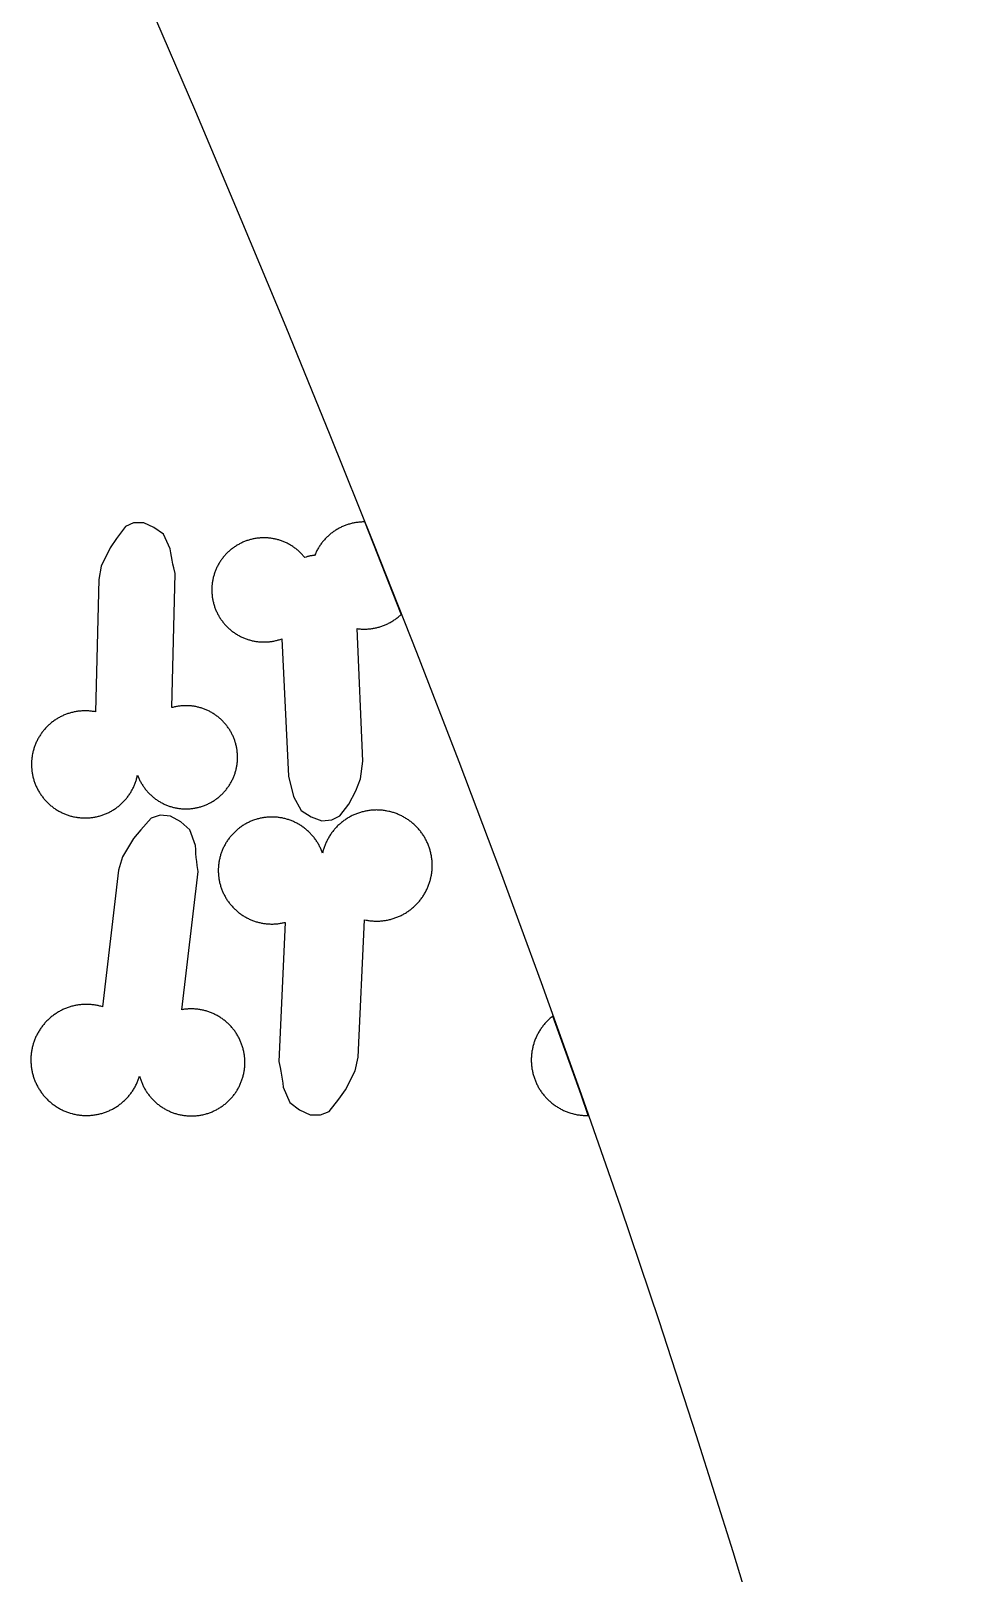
# Model space of a CAD drawing. Extents: x -246 to 246, y -104 to 199.
# Drawn here: x 223.17 to 245.52, y -67.24 to -30.25 of the extents above; entities that cross this region are included whole.
import ezdxf

# ---------------------------------------------------------------- set-up
doc = ezdxf.new("R2010")
doc.units = 0
doc.layers.add('Add_Red', color=1, linetype='Continuous')
doc.layers.add('Outline_Red', color=1, linetype='Continuous')

msp = doc.modelspace()

# ---------------------------------------------------------------- linework, layer by layer
at = {"layer": 'Add_Red'}
for points in [[(224.5, -49.125), (224.522, -49.124), (224.544, -49.123), (224.567, -49.121), (224.589, -49.12), (224.611, -49.117), (224.634, -49.115), (224.656, -49.111), (224.678, -49.108), (224.7, -49.104), (224.722, -49.1), (224.744, -49.095), (224.766, -49.09), (224.788, -49.085), (224.809, -49.079), (224.831, -49.073), (224.852, -49.066), (224.874, -49.059), (224.895, -49.052), (224.916, -49.045), (224.937, -49.037), (224.958, -49.028), (224.978, -49.019), (224.999, -49.01), (225.019, -49.001), (225.039, -48.991), (225.059, -48.981), (225.079, -48.971), (225.099, -48.96), (225.118, -48.949), (225.137, -48.937), (225.156, -48.925), (225.175, -48.913), (225.194, -48.9), (225.212, -48.888), (225.23, -48.874), (225.248, -48.861), (225.266, -48.847), (225.283, -48.833), (225.3, -48.819), (225.317, -48.804), (225.334, -48.789), (225.351, -48.774), (225.367, -48.758), (225.383, -48.742), (225.398, -48.726), (225.413, -48.71), (225.428, -48.693), (225.443, -48.676), (225.458, -48.659), (225.472, -48.642), (225.486, -48.624), (225.499, -48.606), (225.512, -48.588), (225.525, -48.57), (225.538, -48.551), (225.55, -48.533), (225.562, -48.514), (225.573, -48.494), (225.585, -48.475), (225.596, -48.455), (225.606, -48.436), (225.616, -48.416), (225.626, -48.396), (225.636, -48.375), (225.645, -48.355), (225.654, -48.334), (225.662, -48.313), (225.67, -48.293), (225.678, -48.271), (225.685, -48.25), (225.692, -48.229), (225.699, -48.208), (225.705, -48.186), (225.711, -48.164), (225.716, -48.143), (225.721, -48.121), (225.726, -48.099), (225.739, -48.134), (225.748, -48.154), (225.756, -48.173), (225.765, -48.193), (225.775, -48.213), (225.784, -48.232), (225.794, -48.251), (225.804, -48.27), (225.815, -48.289), (225.826, -48.307), (225.837, -48.326), (225.849, -48.344), (225.861, -48.362), (225.873, -48.38), (225.886, -48.397), (225.898, -48.415), (225.912, -48.432), (225.925, -48.449), (225.939, -48.465), (225.953, -48.482), (225.967, -48.498), (225.982, -48.514), (225.996, -48.53), (226.012, -48.545), (226.027, -48.56), (226.043, -48.575), (226.059, -48.59), (226.075, -48.604), (226.091, -48.618), (226.108, -48.632), (226.125, -48.645), (226.142, -48.658), (226.159, -48.671), (226.177, -48.684), (226.195, -48.696), (226.213, -48.708), (226.231, -48.719), (226.249, -48.731), (226.268, -48.742), (226.287, -48.752), (226.306, -48.762), (226.325, -48.772), (226.344, -48.782), (226.364, -48.791), (226.383, -48.8), (226.403, -48.809), (226.423, -48.817), (226.443, -48.825), (226.463, -48.833), (226.484, -48.84), (226.504, -48.847), (226.525, -48.853), (226.545, -48.859), (226.566, -48.865), (226.587, -48.871), (226.608, -48.876), (226.629, -48.88), (226.65, -48.885), (226.672, -48.888), (226.693, -48.892), (226.714, -48.895), (226.736, -48.898), (226.757, -48.9), (226.779, -48.903), (226.8, -48.904), (226.822, -48.906), (226.843, -48.907), (226.865, -48.907), (226.886, -48.907), (226.924, -48.907), (226.945, -48.906), (226.967, -48.905), (226.988, -48.903), (227.01, -48.901), (227.031, -48.899), (227.053, -48.896), (227.074, -48.893), (227.096, -48.889), (227.117, -48.886), (227.138, -48.881), (227.159, -48.877), (227.18, -48.872), (227.201, -48.867), (227.222, -48.861), (227.243, -48.855), (227.263, -48.848), (227.284, -48.842), (227.309, -48.833), (227.33, -48.825), (227.35, -48.817), (227.37, -48.809), (227.39, -48.8), (227.409, -48.791), (227.429, -48.782), (227.448, -48.772), (227.467, -48.762), (227.486, -48.752), (227.505, -48.742), (227.524, -48.731), (227.542, -48.719), (227.56, -48.708), (227.578, -48.696), (227.596, -48.684), (227.613, -48.671), (227.631, -48.658), (227.648, -48.645), (227.665, -48.632), (227.682, -48.618), (227.698, -48.604), (227.714, -48.59), (227.73, -48.575), (227.746, -48.56), (227.761, -48.545), (227.776, -48.53), (227.791, -48.514), (227.806, -48.498), (227.82, -48.482), (227.834, -48.465), (227.848, -48.449), (227.861, -48.432), (227.874, -48.415), (227.887, -48.397), (227.9, -48.38), (227.912, -48.362), (227.924, -48.344), (227.935, -48.326), (227.947, -48.307), (227.958, -48.289), (227.968, -48.27), (227.979, -48.251), (227.989, -48.232), (227.998, -48.213), (228.008, -48.193), (228.016, -48.173), (228.025, -48.154), (228.033, -48.134), (228.041, -48.114), (228.049, -48.093), (228.056, -48.073), (228.063, -48.053), (228.069, -48.032), (228.076, -48.011), (228.081, -47.99), (228.087, -47.97), (228.092, -47.949), (228.096, -47.927), (228.101, -47.906), (228.105, -47.885), (228.108, -47.864), (228.111, -47.842), (228.114, -47.821), (228.117, -47.8), (228.119, -47.778), (228.12, -47.757), (228.122, -47.735), (228.123, -47.713), (228.123, -47.692), (228.123, -47.67), (228.123, -47.644), (228.123, -47.623), (228.122, -47.601), (228.12, -47.58), (228.118, -47.558), (228.116, -47.537), (228.114, -47.515), (228.111, -47.494), (228.108, -47.473), (228.104, -47.451), (228.1, -47.43), (228.096, -47.409), (228.091, -47.388), (228.086, -47.367), (228.08, -47.346), (228.074, -47.325), (228.068, -47.305), (228.056, -47.267), (228.049, -47.247), (228.041, -47.227), (228.033, -47.207), (228.025, -47.187), (228.016, -47.167), (228.008, -47.147), (227.998, -47.128), (227.989, -47.109), (227.979, -47.089), (227.968, -47.071), (227.958, -47.052), (227.947, -47.033), (227.935, -47.015), (227.924, -46.997), (227.912, -46.978), (227.9, -46.961), (227.887, -46.943), (227.874, -46.926), (227.861, -46.909), (227.848, -46.892), (227.834, -46.875), (227.82, -46.859), (227.806, -46.843), (227.791, -46.827), (227.776, -46.811), (227.761, -46.796), (227.746, -46.78), (227.73, -46.766), (227.714, -46.751), (227.698, -46.737), (227.682, -46.723), (227.665, -46.709), (227.648, -46.695), (227.631, -46.682), (227.613, -46.669), (227.596, -46.657), (227.578, -46.645), (227.56, -46.633), (227.542, -46.621), (227.524, -46.61), (227.505, -46.599), (227.486, -46.588), (227.467, -46.578), (227.448, -46.568), (227.429, -46.558), (227.409, -46.549), (227.39, -46.54), (227.37, -46.532), (227.35, -46.523), (227.33, -46.515), (227.309, -46.508), (227.289, -46.501), (227.269, -46.494), (227.248, -46.487), (227.227, -46.481), (227.207, -46.475), (227.186, -46.47), (227.165, -46.465), (227.144, -46.46), (227.122, -46.456), (227.101, -46.452), (227.08, -46.448), (227.059, -46.445), (227.037, -46.442), (227.016, -46.44), (226.994, -46.438), (226.973, -46.436), (226.951, -46.435), (226.93, -46.434), (226.908, -46.433), (226.886, -46.433), (226.851, -46.434), (226.829, -46.435), (226.807, -46.436), (226.786, -46.437), (226.764, -46.439), (226.743, -46.442), (226.722, -46.444), (226.7, -46.447), (226.679, -46.451), (226.658, -46.455), (226.636, -46.459), (226.615, -46.463), (226.594, -46.468), (226.573, -46.473), (226.552, -46.479), (226.625, -43.26), (226.593, -43.126), (226.573, -43.035), (226.555, -42.945), (226.538, -42.854), (226.523, -42.763), (226.51, -42.672), (226.348, -42.322), (226.12, -42.158), (225.873, -42.046), (225.63, -42.048), (225.435, -42.136), (225.22, -42.426), (225.066, -42.645), (224.854, -43.086), (224.796, -43.404), (224.72, -46.582), (224.691, -46.576), (224.669, -46.573), (224.647, -46.569), (224.624, -46.566), (224.602, -46.564), (224.58, -46.562), (224.557, -46.56), (224.535, -46.559), (224.513, -46.558), (224.49, -46.557), (224.468, -46.557), (224.432, -46.557), (224.41, -46.558), (224.387, -46.559), (224.365, -46.561), (224.343, -46.563), (224.32, -46.565), (224.298, -46.568), (224.276, -46.571), (224.254, -46.575), (224.232, -46.579), (224.21, -46.583), (224.188, -46.588), (224.166, -46.593), (224.144, -46.598), (224.122, -46.604), (224.101, -46.61), (224.08, -46.617), (224.058, -46.624), (224.037, -46.631), (224.016, -46.639), (223.995, -46.647), (223.974, -46.655), (223.954, -46.664), (223.933, -46.673), (223.913, -46.683), (223.893, -46.693), (223.873, -46.703), (223.853, -46.713), (223.833, -46.724), (223.814, -46.736), (223.795, -46.747), (223.776, -46.759), (223.757, -46.771), (223.739, -46.784), (223.72, -46.797), (223.702, -46.81), (223.684, -46.824), (223.667, -46.837), (223.649, -46.851), (223.632, -46.866), (223.615, -46.881), (223.599, -46.896), (223.582, -46.911), (223.566, -46.927), (223.55, -46.942), (223.535, -46.959), (223.519, -46.975), (223.504, -46.992), (223.49, -47.009), (223.475, -47.026), (223.461, -47.043), (223.448, -47.061), (223.434, -47.079), (223.421, -47.097), (223.408, -47.115), (223.396, -47.134), (223.383, -47.153), (223.372, -47.172), (223.36, -47.191), (223.349, -47.211), (223.338, -47.23), (223.328, -47.25), (223.317, -47.27), (223.308, -47.29), (223.298, -47.31), (223.289, -47.331), (223.28, -47.352), (223.272, -47.372), (223.264, -47.393), (223.256, -47.414), (223.249, -47.436), (223.242, -47.457), (223.236, -47.478), (223.23, -47.5), (223.224, -47.522), (223.219, -47.543), (223.214, -47.565), (223.209, -47.587), (223.203, -47.618), (223.199, -47.64), (223.196, -47.662), (223.193, -47.685), (223.191, -47.707), (223.188, -47.729), (223.187, -47.751), (223.185, -47.774), (223.184, -47.796), (223.184, -47.819), (223.184, -47.841), (223.184, -47.875), (223.185, -47.897), (223.186, -47.92), (223.188, -47.942), (223.189, -47.964), (223.192, -47.987), (223.195, -48.009), (223.198, -48.031), (223.201, -48.053), (223.205, -48.075), (223.209, -48.097), (223.214, -48.119), (223.219, -48.141), (223.225, -48.163), (223.23, -48.184), (223.236, -48.206), (223.243, -48.227), (223.25, -48.249), (223.257, -48.27), (223.265, -48.291), (223.273, -48.312), (223.281, -48.333), (223.29, -48.353), (223.299, -48.374), (223.309, -48.394), (223.319, -48.414), (223.329, -48.434), (223.339, -48.454), (223.35, -48.474), (223.361, -48.493), (223.373, -48.512), (223.385, -48.531), (223.397, -48.55), (223.41, -48.569), (223.422, -48.587), (223.436, -48.605), (223.449, -48.623), (223.463, -48.641), (223.477, -48.658), (223.491, -48.675), (223.506, -48.692), (223.521, -48.709), (223.536, -48.725), (223.552, -48.741), (223.568, -48.757), (223.584, -48.773), (223.6, -48.788), (223.617, -48.803), (223.634, -48.818), (223.651, -48.832), (223.668, -48.846), (223.686, -48.86), (223.704, -48.874), (223.722, -48.887), (223.741, -48.9), (223.759, -48.912), (223.778, -48.924), (223.797, -48.936), (223.816, -48.948), (223.836, -48.959), (223.855, -48.97), (223.875, -48.98), (223.895, -48.99), (223.915, -49), (223.935, -49.01), (223.956, -49.019), (223.977, -49.028), (223.997, -49.036), (224.018, -49.044), (224.039, -49.052), (224.06, -49.059), (224.082, -49.066), (224.103, -49.072), (224.125, -49.079), (224.146, -49.084), (224.168, -49.09), (224.19, -49.095), (224.212, -49.1), (224.245, -49.106), (224.267, -49.109), (224.289, -49.113), (224.311, -49.116), (224.334, -49.118), (224.356, -49.12), (224.378, -49.122), (224.401, -49.124), (224.423, -49.125), (224.445, -49.125), (224.468, -49.125), (224.5, -49.125)], [(230.385, -49.174), (230.574, -49.074), (230.794, -48.793), (230.962, -48.477), (231.07, -48.189), (231.128, -47.765), (230.995, -44.585), (231.017, -44.588), (231.04, -44.591), (231.062, -44.593), (231.084, -44.594), (231.107, -44.595), (231.129, -44.596), (231.164, -44.597), (231.186, -44.596), (231.208, -44.596), (231.231, -44.595), (231.253, -44.593), (231.276, -44.592), (231.298, -44.59), (231.32, -44.587), (231.342, -44.584), (231.365, -44.581), (231.387, -44.577), (231.409, -44.573), (231.431, -44.568), (231.453, -44.564), (231.475, -44.558), (231.496, -44.553), (231.518, -44.547), (231.539, -44.54), (231.561, -44.534), (231.582, -44.527), (231.603, -44.519), (231.624, -44.511), (231.645, -44.503), (231.666, -44.494), (231.686, -44.485), (231.707, -44.476), (231.727, -44.466), (231.747, -44.456), (231.767, -44.446), (231.787, -44.435), (231.806, -44.424), (231.826, -44.413), (231.845, -44.401), (231.864, -44.389), (231.882, -44.377), (231.901, -44.364), (231.919, -44.351), (231.937, -44.338), (231.955, -44.324), (231.973, -44.31), (231.99, -44.296), (232.007, -44.281), (232.024, -44.266), (232.04, -44.251), (232.051, -44.241), (231.384, -42.55), (231.173, -42.025), (231.164, -42.025), (231.141, -42.026), (231.119, -42.026), (231.096, -42.027), (231.074, -42.029), (231.052, -42.03), (231.029, -42.032), (231.007, -42.035), (230.985, -42.038), (230.962, -42.041), (230.94, -42.045), (230.918, -42.049), (230.896, -42.053), (230.874, -42.058), (230.853, -42.064), (230.831, -42.069), (230.809, -42.075), (230.788, -42.082), (230.766, -42.088), (230.745, -42.095), (230.724, -42.103), (230.703, -42.111), (230.682, -42.119), (230.661, -42.128), (230.641, -42.137), (230.62, -42.146), (230.6, -42.155), (230.58, -42.166), (230.56, -42.176), (230.54, -42.187), (230.521, -42.198), (230.501, -42.209), (230.482, -42.221), (230.463, -42.233), (230.445, -42.245), (230.426, -42.258), (230.408, -42.271), (230.39, -42.284), (230.372, -42.298), (230.354, -42.312), (230.337, -42.326), (230.32, -42.341), (230.303, -42.356), (230.287, -42.371), (230.27, -42.386), (230.254, -42.402), (230.239, -42.418), (230.223, -42.434), (230.208, -42.451), (230.193, -42.468), (230.179, -42.485), (230.164, -42.502), (230.15, -42.519), (230.137, -42.537), (230.123, -42.555), (230.11, -42.574), (230.098, -42.592), (230.085, -42.611), (230.073, -42.63), (230.062, -42.649), (230.05, -42.668), (230.039, -42.688), (230.028, -42.707), (230.018, -42.727), (230.008, -42.747), (229.998, -42.768), (229.989, -42.788), (229.973, -42.827), (229.955, -42.829), (229.938, -42.831), (229.92, -42.833), (229.903, -42.836), (229.886, -42.839), (229.869, -42.842), (229.852, -42.846), (229.835, -42.849), (229.818, -42.854), (229.801, -42.858), (229.784, -42.863), (229.767, -42.868), (229.735, -42.879), (229.721, -42.862), (229.707, -42.845), (229.693, -42.828), (229.678, -42.812), (229.663, -42.796), (229.648, -42.781), (229.633, -42.765), (229.617, -42.75), (229.601, -42.735), (229.585, -42.721), (229.569, -42.706), (229.552, -42.692), (229.535, -42.678), (229.518, -42.665), (229.5, -42.652), (229.483, -42.639), (229.465, -42.627), (229.447, -42.614), (229.428, -42.602), (229.41, -42.591), (229.391, -42.58), (229.372, -42.569), (229.353, -42.558), (229.334, -42.548), (229.315, -42.538), (229.295, -42.528), (229.275, -42.519), (229.255, -42.51), (229.235, -42.502), (229.215, -42.494), (229.195, -42.486), (229.174, -42.478), (229.154, -42.471), (229.133, -42.464), (229.112, -42.458), (229.091, -42.452), (229.07, -42.446), (229.049, -42.441), (229.028, -42.436), (229.006, -42.432), (228.985, -42.427), (228.963, -42.424), (228.942, -42.42), (228.92, -42.417), (228.899, -42.414), (228.877, -42.412), (228.855, -42.41), (228.834, -42.409), (228.812, -42.408), (228.79, -42.407), (228.756, -42.406), (228.735, -42.407), (228.713, -42.407), (228.691, -42.408), (228.669, -42.409), (228.648, -42.411), (228.626, -42.413), (228.604, -42.416), (228.583, -42.418), (228.561, -42.422), (228.539, -42.425), (228.518, -42.429), (228.497, -42.434), (228.475, -42.438), (228.454, -42.443), (228.433, -42.449), (228.412, -42.455), (228.391, -42.461), (228.37, -42.467), (228.35, -42.474), (228.329, -42.482), (228.309, -42.489), (228.288, -42.497), (228.268, -42.506), (228.248, -42.514), (228.228, -42.523), (228.209, -42.533), (228.189, -42.542), (228.17, -42.553), (228.151, -42.563), (228.132, -42.574), (228.113, -42.585), (228.089, -42.599), (228.071, -42.611), (228.053, -42.623), (228.035, -42.636), (228.017, -42.648), (228, -42.662), (227.982, -42.675), (227.965, -42.689), (227.949, -42.702), (227.932, -42.717), (227.916, -42.731), (227.9, -42.746), (227.884, -42.761), (227.869, -42.777), (227.854, -42.792), (227.839, -42.808), (227.824, -42.824), (227.81, -42.841), (227.795, -42.857), (227.782, -42.874), (227.768, -42.891), (227.755, -42.909), (227.742, -42.926), (227.73, -42.944), (227.717, -42.962), (227.705, -42.98), (227.694, -42.999), (227.682, -43.017), (227.671, -43.036), (227.661, -43.055), (227.65, -43.074), (227.64, -43.094), (227.631, -43.113), (227.622, -43.133), (227.613, -43.153), (227.604, -43.173), (227.596, -43.193), (227.588, -43.214), (227.58, -43.234), (227.573, -43.255), (227.566, -43.275), (227.56, -43.296), (227.554, -43.317), (227.548, -43.338), (227.543, -43.359), (227.538, -43.381), (227.533, -43.402), (227.529, -43.423), (227.525, -43.445), (227.521, -43.466), (227.518, -43.488), (227.516, -43.509), (227.513, -43.531), (227.511, -43.553), (227.51, -43.575), (227.508, -43.596), (227.508, -43.618), (227.507, -43.656), (227.507, -43.678), (227.508, -43.699), (227.509, -43.721), (227.51, -43.743), (227.512, -43.765), (227.514, -43.786), (227.516, -43.808), (227.519, -43.83), (227.522, -43.851), (227.526, -43.873), (227.53, -43.894), (227.534, -43.916), (227.539, -43.937), (227.544, -43.958), (227.55, -43.979), (227.555, -44), (227.562, -44.021), (227.568, -44.042), (227.575, -44.063), (227.582, -44.083), (227.59, -44.104), (227.598, -44.124), (227.606, -44.144), (227.615, -44.164), (227.624, -44.184), (227.634, -44.205), (227.644, -44.225), (227.654, -44.244), (227.665, -44.263), (227.675, -44.282), (227.686, -44.301), (227.698, -44.319), (227.71, -44.338), (227.722, -44.356), (227.734, -44.374), (227.747, -44.392), (227.76, -44.409), (227.773, -44.426), (227.787, -44.444), (227.8, -44.46), (227.815, -44.477), (227.829, -44.493), (227.844, -44.509), (227.859, -44.525), (227.874, -44.541), (227.89, -44.556), (227.906, -44.571), (227.922, -44.586), (227.938, -44.6), (227.955, -44.614), (227.972, -44.628), (227.989, -44.642), (228.006, -44.655), (228.024, -44.668), (228.041, -44.68), (228.059, -44.693), (228.077, -44.705), (228.096, -44.716), (228.115, -44.728), (228.133, -44.739), (228.152, -44.749), (228.171, -44.76), (228.191, -44.77), (228.21, -44.78), (228.23, -44.789), (228.25, -44.798), (228.27, -44.807), (228.29, -44.815), (228.31, -44.823), (228.331, -44.831), (228.351, -44.838), (228.372, -44.845), (228.393, -44.851), (228.414, -44.857), (228.435, -44.863), (228.456, -44.869), (228.477, -44.874), (228.498, -44.878), (228.52, -44.883), (228.541, -44.887), (228.563, -44.89), (228.584, -44.893), (228.606, -44.896), (228.628, -44.899), (228.649, -44.901), (228.671, -44.902), (228.693, -44.904), (228.715, -44.905), (228.756, -44.905), (228.778, -44.905), (228.8, -44.904), (228.822, -44.904), (228.844, -44.902), (228.865, -44.901), (228.887, -44.898), (228.909, -44.896), (228.93, -44.893), (228.952, -44.89), (228.973, -44.886), (228.995, -44.882), (229.016, -44.878), (229.038, -44.873), (229.059, -44.868), (229.08, -44.863), (229.101, -44.857), (229.122, -44.851), (229.143, -44.844), (229.182, -44.831), (229.345, -48.121), (229.464, -48.609), (229.649, -48.947), (229.888, -49.097), (230.142, -49.193), (230.385, -49.174)], [(227.046, -56.273), (227.068, -56.272), (227.091, -56.271), (227.113, -56.27), (227.135, -56.268), (227.158, -56.266), (227.18, -56.263), (227.202, -56.26), (227.224, -56.256), (227.246, -56.253), (227.268, -56.248), (227.29, -56.244), (227.312, -56.239), (227.348, -56.23), (227.37, -56.224), (227.391, -56.217), (227.413, -56.211), (227.434, -56.203), (227.455, -56.196), (227.476, -56.188), (227.497, -56.18), (227.518, -56.171), (227.538, -56.162), (227.559, -56.153), (227.579, -56.143), (227.599, -56.133), (227.619, -56.123), (227.638, -56.112), (227.658, -56.101), (227.677, -56.09), (227.696, -56.078), (227.715, -56.066), (227.734, -56.054), (227.752, -56.041), (227.771, -56.028), (227.789, -56.015), (227.806, -56.001), (227.824, -55.987), (227.841, -55.973), (227.858, -55.959), (227.875, -55.944), (227.891, -55.929), (227.908, -55.913), (227.924, -55.897), (227.939, -55.881), (227.955, -55.865), (227.97, -55.849), (227.985, -55.832), (227.999, -55.815), (228.014, -55.798), (228.028, -55.78), (228.041, -55.762), (228.055, -55.744), (228.068, -55.726), (228.08, -55.708), (228.093, -55.689), (228.105, -55.67), (228.116, -55.651), (228.128, -55.632), (228.139, -55.612), (228.149, -55.592), (228.16, -55.573), (228.17, -55.552), (228.179, -55.532), (228.189, -55.512), (228.198, -55.491), (228.206, -55.471), (228.214, -55.45), (228.222, -55.429), (228.23, -55.408), (228.237, -55.386), (228.244, -55.365), (228.25, -55.344), (228.256, -55.322), (228.262, -55.3), (228.267, -55.279), (228.272, -55.257), (228.276, -55.235), (228.28, -55.213), (228.284, -55.191), (228.287, -55.168), (228.29, -55.146), (228.293, -55.124), (228.295, -55.102), (228.297, -55.079), (228.298, -55.057), (228.299, -55.035), (228.299, -55.012), (228.3, -54.99), (228.299, -54.949), (228.298, -54.927), (228.297, -54.905), (228.295, -54.882), (228.293, -54.86), (228.291, -54.838), (228.288, -54.816), (228.285, -54.793), (228.281, -54.771), (228.277, -54.749), (228.273, -54.727), (228.267, -54.701), (228.262, -54.679), (228.256, -54.658), (228.25, -54.636), (228.244, -54.614), (228.237, -54.593), (228.23, -54.572), (228.222, -54.551), (228.214, -54.53), (228.206, -54.509), (228.198, -54.488), (228.189, -54.468), (228.179, -54.447), (228.17, -54.427), (228.16, -54.407), (228.149, -54.387), (228.139, -54.367), (228.128, -54.348), (228.116, -54.329), (228.105, -54.31), (228.093, -54.291), (228.08, -54.272), (228.068, -54.253), (228.055, -54.235), (228.041, -54.217), (228.028, -54.199), (228.014, -54.182), (227.999, -54.165), (227.985, -54.148), (227.97, -54.131), (227.955, -54.114), (227.939, -54.098), (227.924, -54.082), (227.908, -54.066), (227.891, -54.051), (227.875, -54.036), (227.858, -54.021), (227.841, -54.006), (227.824, -53.992), (227.806, -53.978), (227.789, -53.965), (227.771, -53.951), (227.752, -53.938), (227.734, -53.926), (227.715, -53.913), (227.696, -53.901), (227.677, -53.889), (227.658, -53.878), (227.638, -53.867), (227.619, -53.856), (227.599, -53.846), (227.579, -53.836), (227.559, -53.826), (227.538, -53.817), (227.518, -53.808), (227.497, -53.8), (227.476, -53.791), (227.455, -53.784), (227.434, -53.776), (227.413, -53.769), (227.391, -53.762), (227.37, -53.756), (227.348, -53.75), (227.327, -53.744), (227.305, -53.739), (227.283, -53.734), (227.261, -53.73), (227.239, -53.726), (227.217, -53.722), (227.195, -53.719), (227.172, -53.716), (227.15, -53.713), (227.128, -53.711), (227.106, -53.709), (227.083, -53.708), (227.061, -53.707), (227.038, -53.706), (227.016, -53.706), (226.988, -53.706), (226.965, -53.707), (226.943, -53.708), (226.921, -53.71), (226.898, -53.712), (226.876, -53.714), (226.854, -53.716), (226.832, -53.719), (226.809, -53.723), (226.787, -53.727), (227.177, -50.408), (227.156, -50.266), (227.145, -50.171), (227.135, -50.076), (227.126, -49.98), (227.12, -49.885), (227.115, -49.789), (226.982, -49.413), (226.762, -49.22), (226.518, -49.08), (226.266, -49.059), (226.056, -49.13), (225.806, -49.409), (225.626, -49.621), (225.364, -50.055), (225.273, -50.378), (224.884, -53.654), (224.846, -53.643), (224.823, -53.637), (224.801, -53.632), (224.778, -53.627), (224.755, -53.622), (224.732, -53.618), (224.709, -53.614), (224.686, -53.611), (224.663, -53.607), (224.64, -53.605), (224.617, -53.603), (224.594, -53.601), (224.571, -53.599), (224.547, -53.598), (224.524, -53.598), (224.501, -53.598), (224.473, -53.598), (224.45, -53.599), (224.426, -53.6), (224.403, -53.601), (224.38, -53.603), (224.357, -53.605), (224.334, -53.608), (224.311, -53.611), (224.288, -53.615), (224.265, -53.619), (224.242, -53.623), (224.219, -53.628), (224.196, -53.633), (224.174, -53.638), (224.151, -53.644), (224.129, -53.65), (224.107, -53.657), (224.084, -53.664), (224.062, -53.672), (224.041, -53.68), (224.019, -53.688), (223.997, -53.696), (223.976, -53.705), (223.954, -53.715), (223.933, -53.724), (223.912, -53.734), (223.892, -53.745), (223.871, -53.756), (223.851, -53.767), (223.83, -53.778), (223.81, -53.79), (223.791, -53.803), (223.771, -53.815), (223.752, -53.828), (223.733, -53.841), (223.714, -53.855), (223.695, -53.869), (223.677, -53.883), (223.658, -53.898), (223.641, -53.912), (223.623, -53.928), (223.606, -53.943), (223.588, -53.959), (223.572, -53.975), (223.555, -53.991), (223.539, -54.008), (223.523, -54.025), (223.507, -54.042), (223.492, -54.059), (223.477, -54.077), (223.462, -54.095), (223.448, -54.113), (223.434, -54.132), (223.42, -54.151), (223.406, -54.17), (223.393, -54.189), (223.381, -54.208), (223.368, -54.228), (223.356, -54.248), (223.344, -54.268), (223.333, -54.288), (223.322, -54.309), (223.311, -54.329), (223.301, -54.35), (223.291, -54.371), (223.281, -54.392), (223.272, -54.414), (223.263, -54.435), (223.255, -54.457), (223.247, -54.479), (223.239, -54.501), (223.232, -54.523), (223.225, -54.545), (223.214, -54.585), (223.208, -54.608), (223.202, -54.63), (223.197, -54.653), (223.193, -54.676), (223.188, -54.699), (223.185, -54.722), (223.181, -54.745), (223.178, -54.768), (223.175, -54.791), (223.173, -54.814), (223.171, -54.837), (223.17, -54.86), (223.169, -54.884), (223.168, -54.907), (223.168, -54.93), (223.168, -54.956), (223.169, -54.979), (223.17, -55.003), (223.172, -55.026), (223.173, -55.049), (223.176, -55.072), (223.178, -55.095), (223.181, -55.118), (223.185, -55.141), (223.189, -55.164), (223.193, -55.187), (223.198, -55.21), (223.203, -55.233), (223.208, -55.255), (223.214, -55.278), (223.22, -55.3), (223.227, -55.322), (223.234, -55.344), (223.242, -55.367), (223.249, -55.388), (223.258, -55.41), (223.266, -55.432), (223.275, -55.453), (223.284, -55.475), (223.294, -55.496), (223.304, -55.517), (223.315, -55.538), (223.325, -55.558), (223.336, -55.579), (223.348, -55.599), (223.36, -55.619), (223.372, -55.639), (223.385, -55.658), (223.397, -55.678), (223.411, -55.697), (223.424, -55.716), (223.438, -55.734), (223.452, -55.753), (223.467, -55.771), (223.482, -55.789), (223.497, -55.806), (223.512, -55.824), (223.528, -55.841), (223.544, -55.858), (223.56, -55.874), (223.577, -55.891), (223.594, -55.907), (223.611, -55.922), (223.628, -55.938), (223.646, -55.953), (223.664, -55.967), (223.682, -55.982), (223.701, -55.996), (223.72, -56.01), (223.739, -56.023), (223.758, -56.036), (223.777, -56.049), (223.797, -56.062), (223.817, -56.074), (223.837, -56.086), (223.857, -56.097), (223.877, -56.108), (223.898, -56.119), (223.919, -56.129), (223.94, -56.139), (223.961, -56.149), (223.982, -56.158), (224.004, -56.167), (224.026, -56.175), (224.047, -56.183), (224.069, -56.191), (224.091, -56.198), (224.114, -56.205), (224.156, -56.217), (224.178, -56.223), (224.201, -56.229), (224.224, -56.234), (224.246, -56.238), (224.269, -56.243), (224.292, -56.246), (224.315, -56.25), (224.338, -56.253), (224.361, -56.256), (224.385, -56.258), (224.408, -56.26), (224.431, -56.261), (224.454, -56.262), (224.478, -56.263), (224.501, -56.263), (224.525, -56.263), (224.548, -56.262), (224.571, -56.261), (224.594, -56.26), (224.617, -56.258), (224.641, -56.255), (224.664, -56.253), (224.687, -56.25), (224.71, -56.246), (224.733, -56.242), (224.756, -56.238), (224.778, -56.234), (224.801, -56.229), (224.824, -56.223), (224.846, -56.217), (224.869, -56.211), (224.891, -56.204), (224.913, -56.197), (224.935, -56.19), (224.957, -56.182), (224.979, -56.174), (225, -56.166), (225.022, -56.157), (225.043, -56.147), (225.064, -56.138), (225.085, -56.128), (225.106, -56.117), (225.127, -56.107), (225.147, -56.095), (225.168, -56.084), (225.188, -56.072), (225.207, -56.06), (225.227, -56.048), (225.246, -56.035), (225.266, -56.022), (225.285, -56.008), (225.303, -55.994), (225.322, -55.98), (225.34, -55.966), (225.358, -55.951), (225.375, -55.936), (225.393, -55.92), (225.41, -55.904), (225.427, -55.888), (225.443, -55.872), (225.46, -55.856), (225.476, -55.839), (225.491, -55.822), (225.507, -55.804), (225.522, -55.786), (225.537, -55.768), (225.551, -55.75), (225.565, -55.732), (225.579, -55.713), (225.593, -55.694), (225.606, -55.675), (225.619, -55.656), (225.631, -55.636), (225.643, -55.616), (225.655, -55.596), (225.667, -55.576), (225.678, -55.555), (225.688, -55.535), (225.699, -55.514), (225.709, -55.493), (225.718, -55.472), (225.728, -55.45), (225.737, -55.429), (225.745, -55.407), (225.753, -55.385), (225.761, -55.364), (225.768, -55.342), (225.775, -55.319), (225.782, -55.344), (225.788, -55.365), (225.795, -55.386), (225.802, -55.408), (225.81, -55.429), (225.818, -55.45), (225.826, -55.471), (225.834, -55.491), (225.843, -55.512), (225.853, -55.532), (225.862, -55.552), (225.872, -55.573), (225.883, -55.592), (225.893, -55.612), (225.904, -55.632), (225.916, -55.651), (225.927, -55.67), (225.939, -55.689), (225.952, -55.708), (225.964, -55.726), (225.977, -55.744), (225.991, -55.762), (226.004, -55.78), (226.018, -55.798), (226.033, -55.815), (226.047, -55.832), (226.062, -55.849), (226.077, -55.865), (226.093, -55.881), (226.108, -55.897), (226.124, -55.913), (226.141, -55.929), (226.157, -55.944), (226.174, -55.959), (226.191, -55.973), (226.208, -55.987), (226.226, -56.001), (226.243, -56.015), (226.261, -56.028), (226.28, -56.041), (226.298, -56.054), (226.317, -56.066), (226.336, -56.078), (226.355, -56.09), (226.374, -56.101), (226.394, -56.112), (226.413, -56.123), (226.433, -56.133), (226.453, -56.143), (226.473, -56.153), (226.494, -56.162), (226.514, -56.171), (226.535, -56.18), (226.556, -56.188), (226.577, -56.196), (226.598, -56.203), (226.619, -56.211), (226.641, -56.217), (226.662, -56.224), (226.684, -56.23), (226.705, -56.235), (226.727, -56.24), (226.749, -56.245), (226.771, -56.25), (226.793, -56.254), (226.815, -56.258), (226.837, -56.261), (226.86, -56.264), (226.882, -56.266), (226.904, -56.269), (226.926, -56.27), (226.949, -56.272), (226.971, -56.273), (226.994, -56.273), (227.016, -56.273), (227.046, -56.273)], [(230.32, -56.163), (230.55, -55.867), (230.715, -55.643), (230.945, -55.191), (231.013, -54.863), (231.168, -51.567), (231.205, -51.575), (231.228, -51.579), (231.251, -51.583), (231.274, -51.587), (231.297, -51.59), (231.32, -51.592), (231.343, -51.595), (231.366, -51.596), (231.39, -51.598), (231.413, -51.599), (231.436, -51.6), (231.459, -51.6), (231.489, -51.599), (231.512, -51.599), (231.536, -51.598), (231.559, -51.596), (231.582, -51.594), (231.605, -51.592), (231.628, -51.589), (231.651, -51.586), (231.674, -51.582), (231.697, -51.578), (231.72, -51.574), (231.743, -51.569), (231.765, -51.564), (231.788, -51.559), (231.811, -51.553), (231.833, -51.546), (231.855, -51.54), (231.877, -51.532), (231.899, -51.525), (231.921, -51.517), (231.943, -51.509), (231.965, -51.5), (231.986, -51.491), (232.007, -51.482), (232.028, -51.472), (232.049, -51.462), (232.07, -51.451), (232.091, -51.441), (232.111, -51.429), (232.131, -51.418), (232.151, -51.406), (232.171, -51.394), (232.191, -51.381), (232.21, -51.368), (232.229, -51.355), (232.248, -51.341), (232.267, -51.327), (232.285, -51.313), (232.303, -51.299), (232.321, -51.284), (232.339, -51.269), (232.356, -51.253), (232.373, -51.237), (232.39, -51.221), (232.406, -51.205), (232.423, -51.188), (232.438, -51.171), (232.454, -51.154), (232.469, -51.136), (232.484, -51.119), (232.499, -51.101), (232.514, -51.082), (232.528, -51.064), (232.541, -51.045), (232.555, -51.026), (232.568, -51.007), (232.581, -50.987), (232.593, -50.968), (232.605, -50.948), (232.617, -50.928), (232.628, -50.907), (232.639, -50.887), (232.65, -50.866), (232.66, -50.845), (232.67, -50.824), (232.679, -50.803), (232.689, -50.782), (232.697, -50.76), (232.706, -50.739), (232.714, -50.717), (232.722, -50.695), (232.729, -50.673), (232.736, -50.65), (232.742, -50.628), (232.748, -50.606), (232.754, -50.583), (232.759, -50.56), (232.768, -50.521), (232.772, -50.498), (232.776, -50.476), (232.779, -50.453), (232.782, -50.429), (232.785, -50.406), (232.787, -50.383), (232.789, -50.36), (232.79, -50.337), (232.791, -50.314), (232.792, -50.29), (232.792, -50.267), (232.792, -50.239), (232.791, -50.216), (232.79, -50.193), (232.788, -50.17), (232.787, -50.147), (232.784, -50.123), (232.782, -50.1), (232.778, -50.077), (232.775, -50.054), (232.771, -50.031), (232.767, -50.008), (232.762, -49.986), (232.757, -49.963), (232.751, -49.94), (232.745, -49.918), (232.739, -49.896), (232.732, -49.873), (232.725, -49.851), (232.718, -49.829), (232.71, -49.807), (232.702, -49.785), (232.693, -49.764), (232.684, -49.742), (232.675, -49.721), (232.665, -49.7), (232.655, -49.679), (232.645, -49.658), (232.634, -49.638), (232.623, -49.617), (232.611, -49.597), (232.599, -49.577), (232.587, -49.557), (232.575, -49.538), (232.562, -49.518), (232.548, -49.499), (232.535, -49.48), (232.521, -49.462), (232.507, -49.443), (232.492, -49.425), (232.477, -49.407), (232.462, -49.389), (232.447, -49.372), (232.431, -49.355), (232.415, -49.338), (232.399, -49.322), (232.382, -49.305), (232.365, -49.289), (232.348, -49.274), (232.33, -49.258), (232.313, -49.243), (232.295, -49.229), (232.276, -49.214), (232.258, -49.2), (232.239, -49.186), (232.22, -49.173), (232.201, -49.16), (232.181, -49.147), (232.162, -49.135), (232.142, -49.123), (232.122, -49.111), (232.102, -49.099), (232.081, -49.088), (232.06, -49.078), (232.04, -49.067), (232.019, -49.057), (231.997, -49.048), (231.976, -49.039), (231.954, -49.03), (231.933, -49.021), (231.911, -49.013), (231.889, -49.006), (231.867, -48.998), (231.845, -48.991), (231.822, -48.985), (231.8, -48.979), (231.777, -48.973), (231.755, -48.968), (231.714, -48.959), (231.691, -48.955), (231.668, -48.951), (231.645, -48.947), (231.622, -48.944), (231.599, -48.942), (231.576, -48.94), (231.552, -48.938), (231.529, -48.936), (231.506, -48.935), (231.483, -48.935), (231.459, -48.934), (231.434, -48.935), (231.411, -48.935), (231.387, -48.936), (231.364, -48.938), (231.341, -48.94), (231.318, -48.942), (231.295, -48.945), (231.272, -48.948), (231.249, -48.951), (231.226, -48.955), (231.203, -48.959), (231.18, -48.964), (231.157, -48.969), (231.135, -48.975), (231.112, -48.98), (231.09, -48.987), (231.068, -48.993), (231.045, -49), (231.023, -49.008), (231.001, -49.016), (230.98, -49.024), (230.958, -49.032), (230.937, -49.041), (230.915, -49.051), (230.894, -49.06), (230.873, -49.07), (230.852, -49.081), (230.832, -49.092), (230.811, -49.103), (230.791, -49.114), (230.771, -49.126), (230.751, -49.138), (230.732, -49.151), (230.712, -49.164), (230.693, -49.177), (230.674, -49.19), (230.655, -49.204), (230.637, -49.218), (230.619, -49.233), (230.601, -49.248), (230.583, -49.263), (230.566, -49.278), (230.549, -49.294), (230.532, -49.31), (230.515, -49.326), (230.499, -49.343), (230.483, -49.36), (230.467, -49.377), (230.452, -49.395), (230.437, -49.412), (230.422, -49.43), (230.408, -49.448), (230.394, -49.467), (230.38, -49.486), (230.366, -49.505), (230.353, -49.524), (230.34, -49.543), (230.328, -49.563), (230.316, -49.583), (230.304, -49.603), (230.293, -49.623), (230.282, -49.644), (230.271, -49.664), (230.261, -49.685), (230.251, -49.706), (230.241, -49.727), (230.232, -49.749), (230.223, -49.77), (230.214, -49.792), (230.206, -49.813), (230.199, -49.835), (230.191, -49.857), (230.184, -49.88), (230.178, -49.902), (230.172, -49.924), (230.166, -49.947), (230.16, -49.97), (230.153, -49.947), (230.145, -49.927), (230.136, -49.906), (230.128, -49.885), (230.119, -49.864), (230.11, -49.844), (230.1, -49.824), (230.09, -49.804), (230.08, -49.784), (230.069, -49.764), (230.058, -49.745), (230.047, -49.725), (230.035, -49.706), (230.023, -49.687), (230.01, -49.669), (229.998, -49.65), (229.985, -49.632), (229.971, -49.614), (229.958, -49.596), (229.944, -49.579), (229.93, -49.561), (229.915, -49.544), (229.9, -49.528), (229.885, -49.511), (229.87, -49.495), (229.854, -49.479), (229.838, -49.463), (229.822, -49.448), (229.805, -49.433), (229.788, -49.418), (229.771, -49.403), (229.754, -49.389), (229.737, -49.375), (229.719, -49.361), (229.701, -49.348), (229.683, -49.335), (229.664, -49.322), (229.645, -49.31), (229.627, -49.298), (229.607, -49.286), (229.588, -49.275), (229.569, -49.264), (229.549, -49.253), (229.529, -49.243), (229.509, -49.233), (229.489, -49.223), (229.468, -49.214), (229.448, -49.205), (229.427, -49.196), (229.406, -49.188), (229.385, -49.18), (229.364, -49.173), (229.343, -49.166), (229.322, -49.159), (229.3, -49.153), (229.279, -49.147), (229.257, -49.141), (229.235, -49.136), (229.213, -49.131), (229.191, -49.126), (229.169, -49.122), (229.147, -49.119), (229.125, -49.115), (229.103, -49.112), (229.08, -49.11), (229.058, -49.108), (229.036, -49.106), (229.013, -49.105), (228.991, -49.104), (228.969, -49.103), (228.946, -49.103), (228.915, -49.103), (228.892, -49.104), (228.87, -49.105), (228.847, -49.107), (228.825, -49.109), (228.803, -49.111), (228.781, -49.114), (228.758, -49.117), (228.736, -49.12), (228.714, -49.124), (228.692, -49.128), (228.67, -49.133), (228.648, -49.138), (228.627, -49.143), (228.605, -49.149), (228.583, -49.155), (228.562, -49.162), (228.528, -49.173), (228.507, -49.18), (228.486, -49.188), (228.465, -49.196), (228.445, -49.205), (228.424, -49.214), (228.404, -49.223), (228.384, -49.233), (228.364, -49.243), (228.344, -49.253), (228.324, -49.264), (228.304, -49.275), (228.285, -49.286), (228.266, -49.298), (228.247, -49.31), (228.228, -49.322), (228.21, -49.335), (228.192, -49.348), (228.174, -49.361), (228.156, -49.375), (228.138, -49.389), (228.121, -49.403), (228.104, -49.418), (228.087, -49.433), (228.071, -49.448), (228.055, -49.463), (228.039, -49.479), (228.023, -49.495), (228.007, -49.511), (227.992, -49.528), (227.977, -49.544), (227.963, -49.561), (227.949, -49.579), (227.935, -49.596), (227.921, -49.614), (227.908, -49.632), (227.895, -49.65), (227.882, -49.669), (227.87, -49.687), (227.858, -49.706), (227.846, -49.725), (227.835, -49.745), (227.824, -49.764), (227.813, -49.784), (227.803, -49.804), (227.793, -49.824), (227.783, -49.844), (227.774, -49.864), (227.765, -49.885), (227.756, -49.906), (227.748, -49.927), (227.74, -49.947), (227.733, -49.969), (227.725, -49.99), (227.719, -50.011), (227.712, -50.033), (227.706, -50.054), (227.701, -50.076), (227.696, -50.098), (227.691, -50.12), (227.686, -50.142), (227.682, -50.164), (227.678, -50.186), (227.675, -50.208), (227.672, -50.23), (227.67, -50.252), (227.667, -50.275), (227.666, -50.297), (227.664, -50.319), (227.663, -50.342), (227.663, -50.364), (227.663, -50.387), (227.663, -50.429), (227.664, -50.451), (227.666, -50.473), (227.667, -50.496), (227.669, -50.518), (227.672, -50.54), (227.675, -50.562), (227.678, -50.585), (227.682, -50.607), (227.686, -50.629), (227.69, -50.651), (227.695, -50.673), (227.7, -50.694), (227.706, -50.716), (227.712, -50.738), (227.719, -50.762), (227.725, -50.783), (227.733, -50.804), (227.74, -50.826), (227.748, -50.847), (227.756, -50.867), (227.765, -50.888), (227.774, -50.909), (227.783, -50.929), (227.793, -50.949), (227.803, -50.969), (227.813, -50.989), (227.824, -51.009), (227.835, -51.028), (227.846, -51.048), (227.858, -51.067), (227.87, -51.086), (227.882, -51.104), (227.895, -51.123), (227.908, -51.141), (227.921, -51.159), (227.935, -51.177), (227.949, -51.194), (227.963, -51.212), (227.977, -51.229), (227.992, -51.245), (228.007, -51.262), (228.023, -51.278), (228.039, -51.294), (228.055, -51.31), (228.071, -51.325), (228.087, -51.34), (228.104, -51.355), (228.121, -51.37), (228.138, -51.384), (228.156, -51.398), (228.174, -51.412), (228.192, -51.425), (228.21, -51.438), (228.228, -51.451), (228.247, -51.463), (228.266, -51.475), (228.285, -51.487), (228.304, -51.498), (228.324, -51.509), (228.344, -51.52), (228.364, -51.53), (228.384, -51.54), (228.404, -51.55), (228.424, -51.559), (228.445, -51.568), (228.465, -51.577), (228.486, -51.585), (228.507, -51.593), (228.528, -51.6), (228.55, -51.607), (228.571, -51.614), (228.592, -51.62), (228.614, -51.626), (228.636, -51.632), (228.658, -51.637), (228.679, -51.642), (228.701, -51.647), (228.723, -51.651), (228.745, -51.654), (228.768, -51.658), (228.79, -51.661), (228.812, -51.663), (228.834, -51.665), (228.857, -51.667), (228.879, -51.668), (228.901, -51.669), (228.924, -51.67), (228.946, -51.67), (228.976, -51.67), (228.999, -51.669), (229.021, -51.668), (229.043, -51.666), (229.066, -51.665), (229.088, -51.662), (229.11, -51.66), (229.132, -51.657), (229.155, -51.653), (229.177, -51.649), (229.199, -51.645), (229.221, -51.641), (229.242, -51.636), (229.264, -51.63), (229.112, -54.968), (229.142, -55.108), (229.161, -55.202), (229.177, -55.296), (229.192, -55.391), (229.206, -55.486), (229.217, -55.581), (229.377, -55.947), (229.61, -56.124), (229.863, -56.246), (230.116, -56.249), (230.32, -56.163)], [(236.524, -56.263), (236.533, -56.262), (236.36, -55.765), (235.684, -53.876), (235.676, -53.883), (235.657, -53.898), (235.64, -53.912), (235.622, -53.928), (235.605, -53.943), (235.587, -53.959), (235.571, -53.975), (235.554, -53.991), (235.538, -54.008), (235.522, -54.025), (235.506, -54.042), (235.491, -54.059), (235.476, -54.077), (235.461, -54.095), (235.447, -54.113), (235.433, -54.132), (235.419, -54.151), (235.405, -54.17), (235.392, -54.189), (235.38, -54.208), (235.367, -54.228), (235.355, -54.248), (235.343, -54.268), (235.332, -54.288), (235.321, -54.309), (235.31, -54.329), (235.3, -54.35), (235.29, -54.371), (235.28, -54.392), (235.271, -54.414), (235.262, -54.435), (235.254, -54.457), (235.246, -54.479), (235.238, -54.501), (235.231, -54.523), (235.224, -54.545), (235.212, -54.585), (235.207, -54.608), (235.201, -54.63), (235.196, -54.653), (235.192, -54.676), (235.187, -54.699), (235.183, -54.722), (235.18, -54.745), (235.177, -54.768), (235.174, -54.791), (235.172, -54.814), (235.17, -54.837), (235.169, -54.86), (235.168, -54.884), (235.167, -54.907), (235.167, -54.93), (235.167, -54.956), (235.168, -54.979), (235.169, -55.003), (235.171, -55.026), (235.172, -55.049), (235.175, -55.072), (235.177, -55.095), (235.18, -55.118), (235.184, -55.141), (235.188, -55.164), (235.192, -55.187), (235.197, -55.21), (235.202, -55.233), (235.207, -55.255), (235.213, -55.278), (235.219, -55.3), (235.226, -55.322), (235.233, -55.344), (235.241, -55.367), (235.248, -55.388), (235.257, -55.41), (235.265, -55.432), (235.274, -55.453), (235.283, -55.475), (235.293, -55.496), (235.303, -55.517), (235.314, -55.538), (235.324, -55.558), (235.335, -55.579), (235.347, -55.599), (235.359, -55.619), (235.371, -55.639), (235.383, -55.658), (235.396, -55.678), (235.41, -55.697), (235.423, -55.716), (235.437, -55.734), (235.451, -55.753), (235.466, -55.771), (235.481, -55.789), (235.496, -55.806), (235.511, -55.824), (235.527, -55.841), (235.543, -55.858), (235.559, -55.874), (235.576, -55.891), (235.593, -55.907), (235.61, -55.922), (235.627, -55.938), (235.645, -55.953), (235.663, -55.967), (235.681, -55.982), (235.7, -55.996), (235.719, -56.01), (235.737, -56.023), (235.757, -56.036), (235.776, -56.049), (235.796, -56.062), (235.816, -56.074), (235.836, -56.086), (235.856, -56.097), (235.876, -56.108), (235.897, -56.119), (235.918, -56.129), (235.939, -56.139), (235.96, -56.149), (235.981, -56.158), (236.003, -56.167), (236.025, -56.175), (236.046, -56.183), (236.068, -56.191), (236.09, -56.198), (236.113, -56.205), (236.155, -56.217), (236.177, -56.223), (236.2, -56.229), (236.223, -56.234), (236.245, -56.238), (236.268, -56.243), (236.291, -56.246), (236.314, -56.25), (236.337, -56.253), (236.36, -56.256), (236.384, -56.258), (236.407, -56.26), (236.43, -56.261), (236.453, -56.262), (236.476, -56.263), (236.5, -56.263), (236.524, -56.263)]]:
    msp.add_lwpolyline(points, dxfattribs=at)
at = {"layer": 'Outline_Red'}
msp.add_lwpolyline([(245.522, -87.255), (244.807, -84.196), (244.067, -81.183), (243.302, -78.214), (242.513, -75.287), (241.701, -72.399), (240.866, -69.548), (240.009, -66.731), (239.13, -63.946), (238.23, -61.191), (237.31, -58.464), (236.37, -55.762), (235.411, -53.083), (234.433, -50.424), (233.437, -47.783), (232.424, -45.158), (231.394, -42.547), (230.348, -39.947), (229.287, -37.356), (228.211, -34.771), (227.12, -32.19), (226.016, -29.611)], dxfattribs=at)

doc.saveas('drawing.dxf')
